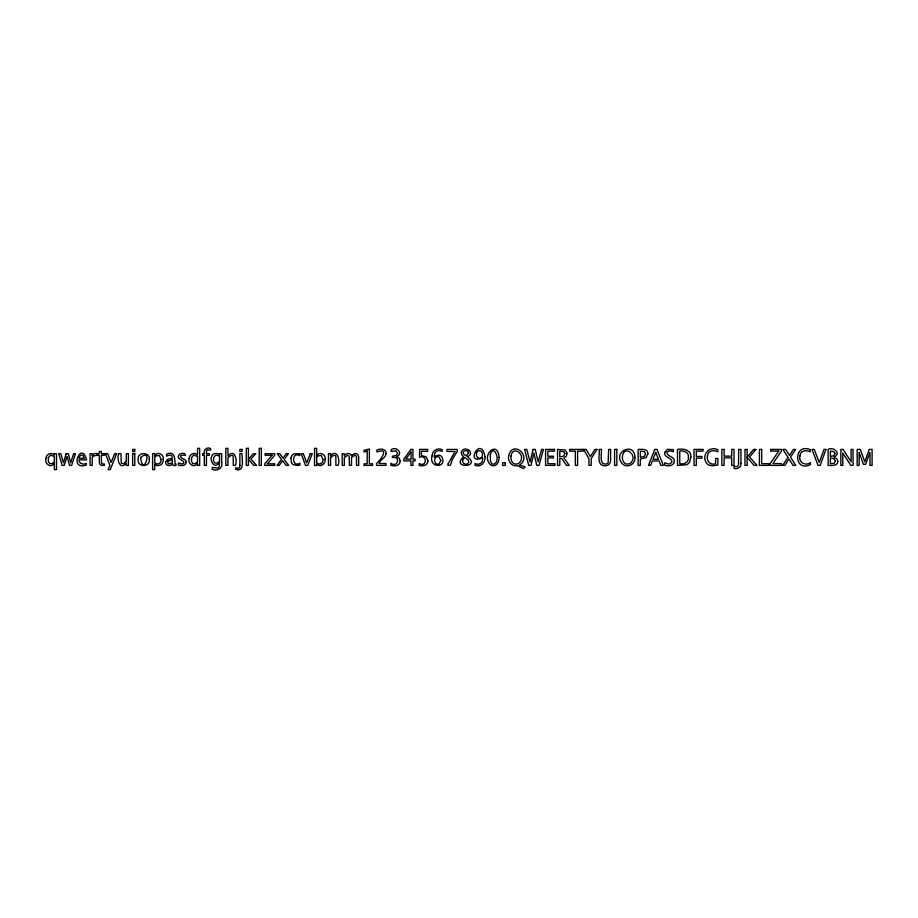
<?xml version="1.0" encoding="UTF-8"?>
<svg xmlns="http://www.w3.org/2000/svg" width="918" height="918" viewBox="0 0 918 918"><rect width="100%" height="100%" fill="white"/><g stroke="black" fill="none" stroke-linecap="round" stroke-linejoin="round"><path stroke-width="1.38" d="M86.407 459.207L86.407 459.872L79.005 459.872C78.925 463.842 83.4 464.944 86.361 463.338L86.361 465.013C68.38 471.06 81.186 440.571 86.407 459.207M221.697 462.202C223.269 468.157 217.141 471.783 212.081 469.293L212.333 467.446L217.543 468.077A2.788 2.788 0 0 0 219.333 466.172L219.563 462.661C212.93 471.737 206.366 453.641 216.189 453.412A4.211 4.211 0 0 1 218.817 454.318L219.563 455.007L219.563 453.676L221.697 453.676L221.697 462.202M499.048 457.371C499.197 460.882 497.59 465.759 493.391 465.793A4.372 4.372 0 0 1 490.223 464.485C480.837 454.903 497.958 439.607 499.048 457.371M432.149 455.798C428.063 468.536 448.122 468.387 441.615 456.533A4.383 4.383 0 0 0 439.194 455.225L436.084 455.638L434.363 457.118C433.342 452.436 437.943 448.673 442.132 451.472L442.132 449.613C437.565 447.468 432.103 450.669 432.149 455.798M511.051 455.902C510.213 459.677 512.496 465.116 517.109 463.992A4.28 4.28 0 0 0 519.749 462.339C526.427 455.041 512.933 444.61 511.051 455.902M610.608 459.539C611.262 463.613 607.486 466.757 603.585 465.701C596.344 464.29 600.062 454.077 599.144 449.418L601.405 449.418C602.013 453.469 598.467 465.851 606.752 463.842A2.398 2.398 0 0 0 608.175 462.465L608.623 449.418L610.608 449.418L610.608 459.539M622.507 455.902C621.67 459.677 623.953 465.116 628.578 463.992A4.28 4.28 0 0 0 631.205 462.339C637.884 455.03 624.378 444.61 622.507 455.902M485.025 456.82C485.783 462.374 480.562 467.744 475.008 465.3L475.008 463.498C479.104 465.988 483.488 462.27 482.673 457.807C464.175 466.023 480.975 434.111 485.025 456.82M707.457 455.925C706.114 460.79 710.704 465.828 715.638 463.705L715.638 458.495L717.899 458.495L717.899 464.967L712.838 465.793L709.465 465.254A6.38 6.38 0 0 1 706.103 462.42C701.444 454.697 709.614 445.528 717.876 449.751L717.876 451.84C713.997 449.602 707.606 450.566 707.457 455.925M799.945 455.925C798.19 462.121 805.453 466.505 810.387 462.626L810.387 464.577C793.622 473.011 793.278 442.407 810.376 449.728L810.376 451.851C806.497 449.602 800.094 450.566 799.945 455.925M688.454 457.244C689.108 462.202 684.094 464.806 679.756 463.705L679.756 451.117C683.876 450.222 689.016 452.356 688.454 457.244M45.98 458.507C44.007 463.728 51.431 468.8 54.346 463.188L54.346 469.66L56.491 469.66L56.491 453.676L54.346 453.676L54.346 455.007C51.546 451.53 45.923 454.307 45.98 458.507M163.209 459.184C164.07 463.785 158.126 468.077 154.752 464.072L154.752 469.66L152.618 469.66L152.618 453.676L154.752 453.676L154.752 455.879C157.058 450.99 164.242 454.226 163.209 459.184M189.165 458.507C187.18 463.728 194.605 468.8 197.531 463.188L197.531 465.392L199.665 465.392L199.665 448.351L197.531 448.351L197.531 455.007C194.719 451.53 189.097 454.307 189.165 458.507M239.873 465.392L239.506 467.732L238.014 468.318L235.754 467.698L235.754 469.373C245.06 472.69 241.824 458.139 242.008 453.676L239.873 453.676L239.873 465.392M325.133 459.184C326.005 463.785 320.061 468.077 316.676 464.072L316.423 465.529L314.553 465.529L314.553 448.351L316.676 448.351L316.676 455.879C318.994 450.99 326.177 454.226 325.133 459.184M740.941 463.372C741.469 467.193 737.441 469.58 734.067 468.364L734.067 466.355L737.452 466.585L738.542 465.024L738.669 449.418L740.941 449.418L740.941 463.372M149.301 459.516C150.334 467.457 137.103 467.48 138.113 459.539C137.092 451.622 150.288 451.599 149.301 459.516M634.946 457.371C635.451 462.362 630.815 466.918 625.801 465.644A6.541 6.541 0 0 1 622.037 463.487C612.363 451.782 634.384 441.271 634.946 457.371M490.338 454.433L490.338 460.377L491.417 463.246A2.456 2.456 0 0 0 493.414 464.198C501.492 462.672 494.354 442.889 490.338 454.433M508.687 455.592C507.424 460.802 511.613 467.021 517.362 465.69L523.673 468.593L525.107 466.792L519.404 465.059C532.601 456.877 512.91 439.297 508.687 455.592M690.864 457.026L689.682 461.995A6.644 6.644 0 0 1 686.228 464.841L677.495 465.392L677.495 449.418C682.969 448.317 691.461 449.797 690.864 457.026M290.96 458.116L291.258 461.915A5.933 5.933 0 0 0 293.267 464.68L298.006 465.506L299.934 465.036L299.934 463.2C291.695 468.169 291.373 451.14 299.796 455.569L299.796 453.79L294.265 453.813A4.911 4.911 0 0 0 291.729 455.89L290.96 458.116M206.55 450.899L206.447 453.676L209.373 453.676L209.373 455.271L206.447 455.271L206.447 465.392L204.312 465.392L204.312 455.271L202.648 455.271L202.648 453.676L204.312 453.676C203.268 449.797 206.86 446.71 210.566 448.443L210.566 450.118L207.388 449.809L206.55 450.899M400.191 460.974C400.351 465.759 394.384 466.585 390.884 465.277L390.884 463.292C397.712 468.237 401.017 455.695 392.365 457.634L392.365 456.2L396.427 455.408L397.528 453.067L395.887 450.772L391.102 451.518L391.102 449.659C396.748 445.609 403.897 453.997 396.335 456.739L399.227 458.243L400.191 460.974M427.937 460.813C428.132 465.254 422.716 466.608 419.274 465.46L419.274 463.556C426.859 467.778 427.673 454.387 419.549 457.187L419.549 449.418L427.627 449.418L427.627 451.277L421.408 451.277L421.408 455.489L426.216 456.9L427.937 460.813M647.89 453.607L646.157 457.6L640.362 459.046L640.362 465.392L638.125 465.392L638.125 449.418C641.407 449.361 648.142 448.466 647.89 453.607M837.87 461.398C837.87 466.31 831.329 465.483 828.139 465.392L828.139 449.418C833.957 446.332 841.576 453.894 833.946 457.072L836.895 458.759L837.87 461.398M48.356 457.646L48.333 461.479L49.698 463.544L51.764 463.682L54.346 461.869L54.346 456.464L50.501 455.087L48.356 457.646M160.937 459.39C161.901 463.303 157.253 465.759 154.752 462.603L154.752 457.198L156.462 455.753L159.411 455.535L160.937 459.39M191.529 457.646L191.506 461.479L192.872 463.544L194.937 463.682L197.531 461.869L197.531 456.464L193.675 455.087L191.529 457.646M322.872 459.39C323.836 463.303 319.189 465.759 316.676 462.603L316.676 457.198L318.397 455.753L321.346 455.535L322.872 459.39M664.781 452.367C663.416 457.887 672.986 457.439 671.804 462.58L669.038 464.095L664.609 462.844L664.609 465.093C668.052 466.562 674.271 466.011 674.328 461.18C674.707 456.246 666.307 456.728 667.053 452.046L669.566 450.715L673.342 451.713L673.342 449.636L667.547 449.327L664.781 452.367M461.341 452.23L461.846 454.984L463.601 456.694C450.187 468.88 481.847 467.732 467.491 456.694C476.167 452.31 463.59 444.656 461.341 452.23M186.182 462.133C186.044 465.919 181.007 466.229 178.31 464.978L178.31 463.028L181.936 464.072L183.91 463.016C184.392 459.379 176.44 459.987 178.643 455.339C179.63 453.079 186.205 452.012 185.298 455.546L182.475 455.007L180.548 455.856C180.112 459.241 186.606 458.323 186.182 462.133M140.592 457.554C142.967 478.439 153.547 446.366 140.592 457.554M165.619 461.547C164.609 465.713 170.45 466.895 172.573 463.9L172.848 464.68A1.721 1.721 0 0 0 174.477 465.667L176.072 465.323L175.923 464.141L175.017 464.072C174.959 458.793 174.604 450.049 166.537 454.284L166.537 456.051L170.163 455.007L171.735 455.523L172.263 458.461L168.028 459.046L165.619 461.547M213.584 457.589L213.55 461.1L214.904 463.028L216.992 463.142L219.563 461.341L219.563 456.464L218.84 455.833L215.81 455.087L213.584 457.589M462.661 460.125C461.421 463.739 466.964 465.759 468.696 462.638L468.375 460.021L464.749 457.554L462.661 460.125M835.472 461.18L834.072 463.383L830.377 463.705L830.377 457.875L834.198 458.816L835.472 461.18M386.076 453.435C385.985 458.071 380.063 459.275 379.065 463.533L386.008 463.533L386.008 465.392L376.495 465.392L376.495 463.533C380.591 460.136 389.989 447.227 376.896 451.908L376.896 450.027L379.019 449.269L382.186 449.097L384.722 450.233A3.924 3.924 0 0 1 385.996 452.482L386.076 453.435M476.499 452.758L476.511 455.936L478.106 458.002C484.199 460.308 483.683 448.753 478.06 450.853L476.499 452.758M440.812 460.561L439.045 463.946C433.411 466.057 432.929 454.628 439.034 456.934L440.812 460.561M567.129 453.377L566.326 456.108L563.904 457.91L569.24 465.392L566.452 465.392L561.908 458.633L559.796 458.633L559.796 465.392L557.547 465.392L557.547 449.418L565.224 449.992L567.129 453.377M468.536 452.758L466.31 456.028L463.854 454.295L463.188 452.689L463.923 451.197L465.828 450.623L467.79 451.208L468.536 452.758M564.799 453.584L563.732 456.108L559.796 456.946L559.796 451.117L563.904 451.736L564.799 453.584M645.503 453.779L644.402 456.407L640.362 457.336L640.362 451.117L644.643 451.736L645.503 453.779M79.384 456.843L79.109 458.277L84.272 458.277L82.907 455.202L80.75 455.202L79.384 456.843M834.91 453.469L833.911 455.661L830.377 456.441L830.377 451.117L834.003 451.702L834.91 453.469M448.236 463.659L447.858 465.392L450.313 465.392L452.402 459.436L457.187 451.415L457.187 449.418L446.94 449.418L446.94 451.415L455.156 451.415L448.236 463.659M533.083 449.418L530.076 462.041L526.806 449.418L524.626 449.418L528.734 465.392L530.983 465.392L533.932 453.079L536.743 465.392L539.004 465.392L543.479 449.418L541.631 449.418L538.12 461.869L535.263 449.418L533.083 449.418M167.914 461.123L167.776 462.81L168.786 463.797L172.263 462.752L172.263 459.723L167.914 461.123M66.165 453.676L63.388 462.752L60.829 453.676L58.741 453.676L62.103 465.392L64.249 465.392L67.048 456.315L69.538 465.392L71.673 465.392L75.494 453.676L73.669 453.676L70.72 462.752L68.288 453.676L66.165 453.676M825.97 449.418L820.176 465.392L818.041 465.392L812.005 449.418L814.277 449.418L819.223 462.5L823.985 449.418L825.97 449.418M869.289 449.418L864.745 461.777L860.315 449.418L857.171 449.418L857.171 465.392L859.122 465.392L859.122 452.367L863.39 464.324L865.582 464.324L869.989 452.402L869.989 465.392L872.1 465.392L872.1 449.418L869.289 449.418M310.307 453.676L306.715 462.798L303.307 453.676L301.184 453.676L305.545 465.392L307.668 465.392L312.292 453.676L310.307 453.676M654.798 449.418L648.464 465.392L650.564 465.392L652.319 460.974L659.09 460.974L660.834 465.392L663.278 465.392L657.036 449.418L654.798 449.418M655.716 452.402L652.985 459.287L658.435 459.287L655.716 452.402M116.678 453.676L110.286 469.66L108.072 469.66L109.976 465.392L105.444 453.676L107.739 453.676L111.089 462.5L114.681 453.676L116.678 453.676M596.93 449.418L591.226 458.679L591.226 465.392L588.954 465.392L588.954 458.725L583.619 449.418L586.212 449.418L590.354 456.636L594.83 449.418L596.93 449.418M92.913 454.8L92.213 455.879L92.213 453.676L90.079 453.676L90.079 465.392L92.213 465.392L92.213 457.669L93.728 455.867L96.562 455.454L96.562 453.469L95.874 453.412A3.718 3.718 0 0 0 92.913 454.8M787.965 457.371L782.664 465.392L784.821 465.392L789.01 459.057L793.072 465.392L795.745 465.392L790.513 457.141L795.619 449.418L793.485 449.418L789.446 455.443L785.601 449.418L782.928 449.418L787.965 457.371M288.309 453.676L284.247 459.62L288.665 465.392L286.141 465.392L282.606 460.756L279.198 465.392L277.064 465.392L281.516 459.344L277.19 453.676L279.715 453.676L283.134 458.185L286.232 453.676L288.309 453.676M778.739 451.117L770.156 463.579L770.156 465.392L781.459 465.392L781.459 463.579L772.876 463.579L781.459 451.117L781.459 449.418L770.684 449.418L770.684 451.117L778.739 451.117M410.931 449.418L403.748 459.264L403.748 460.87L410.931 460.87L410.931 465.392L412.928 465.392L412.928 460.87L415.062 460.87L415.062 459.138L412.928 459.138L412.928 449.418L410.931 449.418M411.069 452.035L405.825 459.138L411.069 459.138L411.069 452.035M352.317 454.8L351.502 455.879C350.573 452.379 345.627 452.987 344.307 455.879L344.307 453.676L342.173 453.676L342.173 465.392L344.307 465.392L344.307 457.543L347.75 455.19L349.265 456.315L349.368 465.392L351.502 465.392L351.502 457.543L354.968 455.19L356.459 456.326L356.551 465.392L358.686 465.392L358.686 456.866L357.836 454.318L355.427 453.4L352.317 454.8M126.271 461.272L123.551 463.67L121.314 463.269L120.935 453.676L118.812 453.676C116.414 459.161 119.925 470.854 126.271 463.188L126.271 465.392L128.394 465.392L128.394 453.676L126.271 453.676L126.271 461.272M228.823 456.694L227.951 457.807L227.951 465.392L225.817 465.392L225.817 448.351L227.951 448.351L227.951 455.879C234.297 448.236 237.796 459.918 235.41 465.392L233.275 465.392L233.183 456.544A1.423 1.423 0 0 0 231.623 455.248L228.823 456.694M331.467 456.694L330.583 457.807L330.583 465.392L328.46 465.392L328.46 453.676L330.583 453.676L330.583 455.879C336.94 448.236 340.44 459.918 338.042 465.392L335.919 465.392L335.827 456.544A1.423 1.423 0 0 0 334.267 455.248L331.467 456.694M755.847 449.418L749.593 457.038L756.96 465.392L754.091 465.392L747.114 457.302L753.575 449.418L755.847 449.418M272.026 455.271L264.774 463.797L264.774 465.392L274.78 465.392L274.78 463.797L267.39 463.797L274.643 455.271L274.643 453.676L265.107 453.676L265.107 455.271L272.026 455.271M255.64 453.676L250.901 459.149L256.615 465.392L253.896 465.392L248.388 459.379L253.357 453.676L255.64 453.676M367.2 451.197L364.01 451.989L364.01 450.348L369.346 449.028L369.346 463.797L372.536 463.797L372.536 465.392L364.01 465.392L364.01 463.797L367.2 463.797L367.2 451.197M104.354 465.392L101.198 465.437L99.442 463.624L99.213 455.271L97.744 455.271L97.744 453.676L99.213 453.676L99.213 451.553L101.336 451.346L101.336 453.676L104.4 453.676L104.4 455.271L101.336 455.271L101.462 462.775L102.449 463.923L104.354 463.923L104.354 465.392M248.388 448.351L246.265 448.351L246.265 465.392L248.388 465.392L248.388 448.351M261.309 448.351L259.174 448.351L259.174 465.392L261.309 465.392L261.309 448.351M134.785 449.418L132.651 449.418L132.651 451.553L134.785 451.553L134.785 449.418M242.008 449.418L239.873 449.418L239.873 451.553L242.008 451.553L242.008 449.418M554.495 449.418L545.567 449.418L545.567 465.392L554.965 465.392L554.965 463.705L547.839 463.705L547.839 457.91L553.416 457.91L553.416 456.246L547.839 456.246L547.839 451.117L554.495 451.117L554.495 449.418M583.251 449.418L569.665 449.418L569.665 451.117L575.322 451.117L575.322 465.392L577.594 465.392L577.594 451.117L583.251 451.117L583.251 449.418M616.839 449.418L614.578 449.418L614.578 465.392L616.839 465.392L616.839 449.418M702.97 449.418L694.042 449.418L694.042 465.392L696.314 465.392L696.314 458.139L701.903 458.139L701.903 456.464L696.314 456.464L696.314 451.117L702.97 451.117L702.97 449.418M724.13 449.418L721.869 449.418L721.869 465.392L724.13 465.392L724.13 457.852L731.726 457.852L731.726 465.392L733.998 465.392L733.998 449.418L731.726 449.418L731.726 456.154L724.13 456.154L724.13 449.418M747.114 449.418L744.98 449.418L744.98 465.392L747.114 465.392L747.114 449.418M761.676 449.418L759.415 449.418L759.415 465.392L768.871 465.392L768.871 463.705L761.676 463.705L761.676 449.418M843.068 449.418L840.842 449.418L840.842 465.392L842.793 465.392L842.793 453.056L850.837 465.392L853.051 465.392L853.051 449.418L851.112 449.418L851.112 461.754L843.068 449.418M134.785 453.676L132.651 453.676L132.651 465.392L134.785 465.392L134.785 453.676M505.267 462.729L502.594 462.729L502.594 465.392L505.267 465.392L505.267 462.729"/></g></svg>
